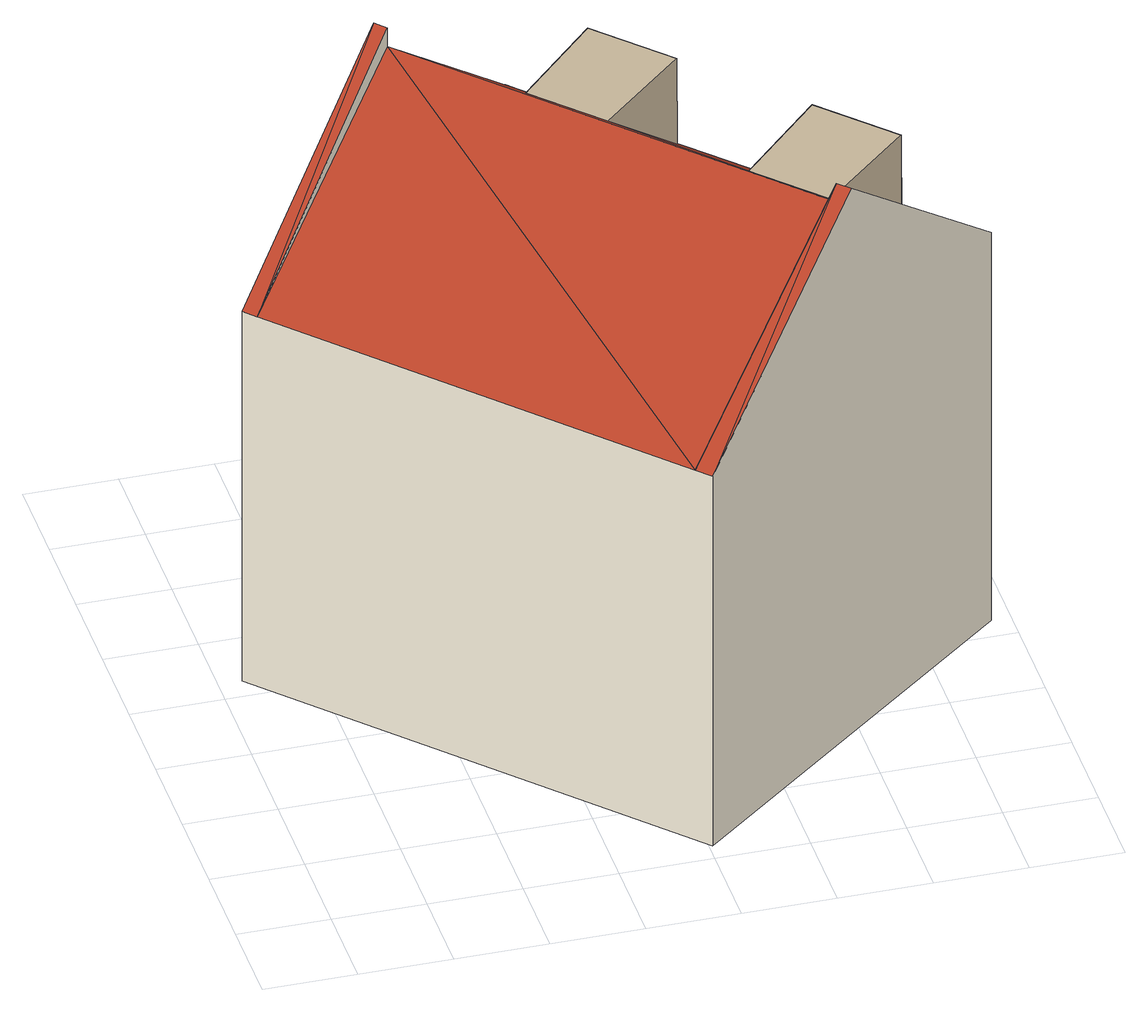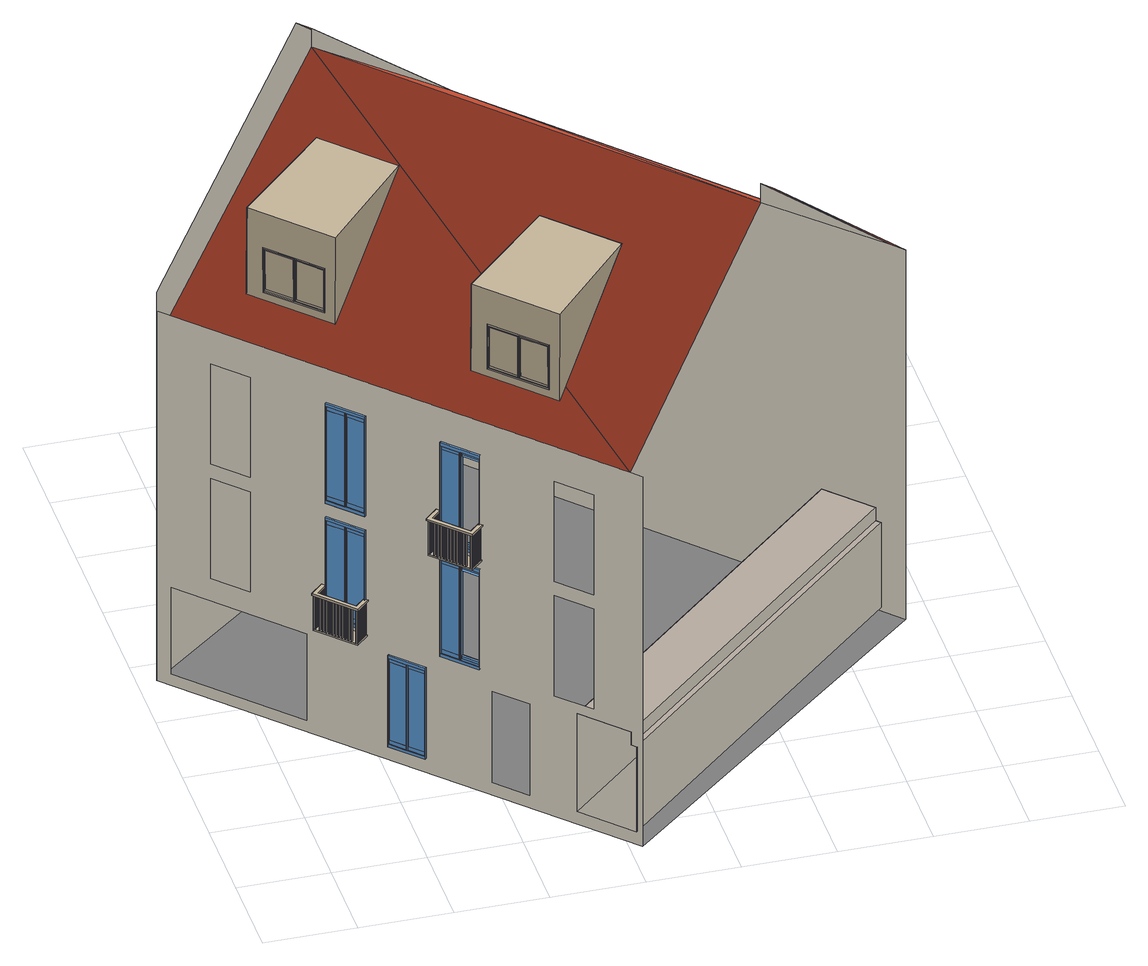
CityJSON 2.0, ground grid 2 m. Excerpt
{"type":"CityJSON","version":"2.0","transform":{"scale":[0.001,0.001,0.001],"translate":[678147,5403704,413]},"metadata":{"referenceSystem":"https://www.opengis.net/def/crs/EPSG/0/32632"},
"CityObjects":{
"building1":{"type":"Building","attributes":{"measuredHeight":13.37},"children":["building1-1","building1-2","building1-3","building1-4"],"geometry":[{"type":"MultiSurface","lod":"3","boundaries":[[[0,1,2,3,4,5]],[[6,7,8]],[[9,10,11,12,6,8]],[[7,6,13]],[[13,6,14]],[[12,14,6]],[[15,16,2,1]],[[16,17,3,2]],[[17,18,4,3]],[[19,15,1,0]],[[18,20,5,4]],[[20,19,0,5]],[[14,12,21]],[[11,22,12]],[[23,24,10,9]],[[21,25,14]],[[12,22,21]],[[22,11,26]],[[27,26,11,10,24,28]],[[29,30,31,32]],[[33,34,35,36]],[[37,38,39,40]],[[41,42,43,44]],[[36,29,32,33],[45,46,47,48]],[[44,37,40,41],[49,50,51,52]],[[46,53,54,47]],[[55,45,48,56]],[[50,57,58,51]],[[59,49,52,60]],[[34,31,61,62]],[[42,39,63,64]],[[65,66,67,68],[69,61,31,30,35,34,62,70]],[[71,72,73,74],[75,63,39,38,43,42,64,76]],[[31,34,33,32]],[[39,42,41,40]],[[62,61,77,78]],[[64,63,79,80]],[[47,54,56,48]],[[51,58,60,52]],[[25,21,81]],[[82,66,65,83]],[[84,68,67,85]],[[86,72,71,87]],[[88,74,73,89]],[[90,91,92,93]],[[94,95,96,97]],[[98,99,100,101]],[[102,103,104,105]],[[106,107,108,109]],[[110,111,112,113]],[[101,106,109,98]],[[105,110,113,102]],[[83,82,85,84],[114,115,98,109,116,117,106,101]],[[87,86,89,88],[118,119,102,113,120,121,110,105]],[[122,70,62,78]],[[77,61,69,123]],[[124,76,64,80]],[[79,63,75,125]],[[123,126,93,90,127,122,78,77]],[[125,128,97,94,129,124,80,79]],[[93,92,130,126]],[[90,127,131,91]],[[97,96,132,128]],[[94,129,133,95]],[[134,135,108,107],[91,131,130,92]],[[136,137,112,111],[95,133,132,96]],[[92,91,131,130]],[[96,95,133,132]],[[109,108,135,116]],[[113,112,137,120]],[[117,134,107,106]],[[121,136,111,110]],[[123,69,70,122,127,126]],[[125,75,76,124,129,128]],[[127,126,130,131]],[[129,128,132,133]],[[66,82,85,67]],[[72,86,89,73]],[[116,135,134,117]],[[120,137,136,121]],[[138,139,140,141]],[[142,143,144,145]],[[146,147,148,149]],[[150,151,152,153]],[[141,140,154,155]],[[156,157,139,138]],[[138,141,155,156],[148,147,158,159]],[[147,146,160,158]],[[149,148,159,161]],[[160,161,149,146]],[[162,152,151,163],[146,160,161,149]],[[153,152,162,164]],[[165,163,151,150]],[[157,154,166,167]],[[145,168,169,142],[170,166,154,140,139,157,167,171]],[[154,157,156,155]],[[167,166,172,173]],[[158,160,161,159]],[[174,168,145,144]],[[143,142,169,175]],[[176,177,178,179]],[[164,162,163,165]],[[180,181,182,183]],[[165,180,183,164]],[[144,174,175,143],[150,153,164,183,184,185,180,165]],[[172,166,170,186]],[[187,171,167,173]],[[186,188,179,176,189,187,173,172]],[[179,178,190,188]],[[176,189,191,177]],[[24,23,192,25,81,28],[193,194,195,196],[197,198,199,200],[201,202,203,204],[205,206,207,208],[89,86,87,88],[209,210,211,212],[213,214,215,216],[85,82,83,84],[217,218,219,220],[20,18,17,16,15,19],[143,175,174,144],[221,222,223,224]],[[225,226,182,181],[177,191,190,178]],[[178,177,191,190]],[[183,182,226,184]],[[185,225,181,180]],[[186,170,171,187,189,188]],[[189,188,190,191]],[[168,174,175,169]],[[184,226,225,185]],[[227,228,229,230]],[[231,232,233,234]],[[235,217,220,236]],[[237,205,208,238]],[[239,240,241,242]],[[243,244,245,246]],[[247,248,249,250]],[[251,252,253,254]],[[255,256,228,227]],[[257,258,232,231]],[[230,229,259,260]],[[234,233,261,262]],[[227,230,260,255],[241,240,263,264]],[[231,234,262,257],[245,244,265,266]],[[242,241,264,267]],[[246,245,266,268]],[[240,239,269,263]],[[244,243,270,265]],[[269,267,242,239]],[[270,268,246,243]],[[271,249,248,272],[239,269,267,242]],[[273,253,252,274],[243,270,268,246]],[[250,249,271,275]],[[276,272,248,247]],[[254,253,273,277]],[[278,274,252,251]],[[256,259,279,280]],[[258,261,281,282]],[[236,283,284,235],[285,279,259,229,228,256,280,286]],[[238,287,288,237],[289,281,261,233,232,258,282,290]],[[259,256,255,260]],[[261,258,257,262]],[[280,279,291,292]],[[282,281,293,294]],[[263,269,267,264]],[[265,270,268,266]],[[219,283,236,220]],[[217,235,284,218]],[[207,287,238,208]],[[205,237,288,206]],[[295,296,297,298]],[[299,300,301,302]],[[275,271,272,276]],[[277,273,274,278]],[[303,304,305,306]],[[307,308,309,310]],[[276,303,306,275]],[[278,307,310,277]],[[220,219,218,217],[247,250,275,306,311,312,303,276]],[[208,207,206,205],[251,254,277,310,313,314,307,278]],[[315,286,280,292]],[[291,279,285,316]],[[317,290,282,294]],[[293,281,289,318]],[[316,319,298,295,320,315,292,291]],[[318,321,302,299,322,317,294,293]],[[298,297,323,319]],[[302,301,324,321]],[[295,320,325,296]],[[299,322,326,300]],[[327,328,305,304],[296,325,323,297]],[[329,330,309,308],[300,326,324,301]],[[297,296,325,323]],[[301,300,326,324]]],"semantics":{"surfaces":[{"type":"WaterClosureSurface","materialUncertainty":1},{"type":"RoofSurface","materialUncertainty":1},{"type":"WallSurface"},{"type":"RoofSurface","klumMaterialClass":"Ceramic","klumMaterialIndex":"D201","materialUncertainty":0.3},{"type":"WallSurface","klumMaterialClass":"Plaster","klumMaterialIndex":"I002"},{"type":"OuterCeilingSurface","klumMaterialClass":"Plaster","klumMaterialIndex":"I002"},{"type":"OuterFloorSurface","klumMaterialClass":"Concrete","klumMaterialIndex":"E002","materialUncertainty":0.3},{"type":"GroundSurface"},{"type":"Window","frameMaterialClass":"Plastic","paneMaterialClass":"Glass","frameMaterialUncertainty":0.3}],"values":[0,1,2,1,2,3,4,5,4,6,5,4,3,1,7,3,2,1,2,8,8,8,8,8,8,8,8,8,8,8,8,8,8,8,8,8,8,8,8,3,8,8,8,8,8,8,8,8,8,8,8,8,8,8,8,8,8,8,8,8,8,8,8,8,8,8,8,8,8,8,8,8,8,8,8,8,8,8,8,8,8,8,8,8,8,8,8,8,8,8,8,8,8,8,8,8,8,8,8,8,8,8,8,8,8,8,8,8,8,8,4,8,8,8,8,8,8,8,8,8,8,8,8,8,8,8,8,8,8,8,8,8,8,8,8,8,8,8,8,8,8,8,8,8,8,8,8,8,8,8,8,8,8,8,8,8,8,8,8,8,8,8,8,8,8,8,8,8,8,8,8,8,8,8,8,8,8,8,8,8,8,8,8]}}]},
"building1-1":{"type":"BuildingInstallation","attributes":{"relationToConstruction":"outside"},"parents":["building1"],"geometry":[{"type":"MultiSurface","lod":"3","boundaries":[[[331,332,333,334]],[[335,336,337,338]],[[339,340,341,342]],[[343,344,345,346]],[[338,337,347,348]],[[349,350,351,352]],[[353,354,355,356]],[[341,340,357,358],[335,359,348,338]],[[336,335,359,360]],[[361,362,363,364],[354,365,366,355]],[[355,354,365,366]],[[367,368,331,334]],[[369,358,357,370]],[[371,372,356,353,373,374,346,345]],[[359,348,338,335]],[[375,364,363,376]],[[350,349,377,378]],[[379,380,368,367]],[[379,367,334,333],[337,336,360,347]],[[377,349,352,381],[382,344,331,368,380,332,343,383]],[[332,331,344,343]],[[374,383,343,346]],[[371,382,383,374,373,372]],[[384,381,352,351]],[[381,384,378,377]],[[373,372,366,365]],[[370,357,340,339]],[[360,359,348,347]],[[345,344,382,371]],[[353,373,365,354]],[[385,362,361,386]],[[376,363,362,385]],[[333,332,380,379]],[[342,341,358,369]],[[369,375,376,342]],[[386,361,364,375]],[[356,355,366,372]],[[387,388,389,390]],[[391,390,389]],[[387,392,388]],[[378,350,351,384],[370,339,342,376,385,386,375,369]],[[389,388,392,391],[378,384,351,350]],[[387,390,391,392]]]}]},
"building1-2":{"type":"BuildingInstallation","attributes":{"relationToConstruction":"outside"},"parents":["building1"],"geometry":[{"type":"MultiSurface","lod":"3","boundaries":[[[393,394,395,396]],[[397,398,399,400]],[[401,402,403,404]],[[405,406,407,408]],[[400,399,409,410]],[[411,412,413,414]],[[415,416,417,418]],[[403,402,419,420],[397,421,410,400]],[[398,397,421,422]],[[423,424,425,426],[416,427,428,417]],[[417,416,427,428]],[[429,430,393,396]],[[431,420,419,432]],[[433,434,418,415,435,436,408,407]],[[421,410,400,397]],[[437,426,425,438]],[[412,411,439,440]],[[441,442,430,429]],[[441,429,396,395],[399,398,422,409]],[[439,411,414,443],[444,406,393,430,442,394,405,445]],[[394,393,406,405]],[[436,445,405,408]],[[433,444,445,436,435,434]],[[446,443,414,413]],[[443,446,440,439]],[[435,434,428,427]],[[432,419,402,401]],[[422,421,410,409]],[[407,406,444,433]],[[415,435,427,416]],[[447,424,423,448]],[[438,425,424,447]],[[395,394,442,441]],[[404,403,420,431]],[[431,437,438,404]],[[448,423,426,437]],[[418,417,428,434]],[[449,450,451,452]],[[453,452,451]],[[449,454,450]],[[440,412,413,446],[432,401,404,438,447,448,437,431]],[[451,450,454,453],[440,446,413,412]],[[449,452,453,454]]]}]},
"building1-3":{"type":"BuildingInstallation","attributes":{"materialClass":"Metal","materialName":"Steel","materialUncertainty":0.3,"relationToConstruction":"outside"},"parents":["building1"],"geometry":[{"type":"MultiSurface","lod":"3","boundaries":[[[455,456,457,458]],[[459,460,461,462]],[[463,464,465,466]],[[460,467,468,459]],[[469,470,471,472]],[[473,461,462,474]],[[467,468,474,473]],[[475,476,477,478]],[[479,475,476,480]],[[481,482,483,484]],[[485,486,481,482]],[[487,488,489,490]],[[491,492,493,494]],[[495,496,497,498]],[[499,479,480,459,468,464,463,500,501,502,503,504,505,506,507,508,509,510,511,512,513,514,515,516,517,518,519]],[[520,521,487,488]],[[522,523,524,525,526,527,528,529,530,531,532,533,534,535,536,537,538,539,540,541,542,475,479,499,543]],[[544,545,546,547]],[[518,548,549,492,491,550,551,552,553,554,555,556,557,558,559,560,561,562,563,564,565,566,567,495,498,519]],[[521,549,490,487]],[[495,567,568,569,566,565,570,571,564,563,572,573,562,561,574,575,560,559,576,577,558,557,578,579,556,555,580,581,554,553,582,583,552,551,584,585,550,491,586,587,492,549,521,520,548,518,517,588,589,516,515,590,591,514,513,486,485,512,511,592,593,510,509,594,595,508,507,596,597,506,505,598,599,504,503,600,601,502,501,602,603,500,463,604,605,464,468,467,460,459,480,476,475,542,606,607,541,540,608,609,539,538,610,611,537,536,612,613,535,534,614,615,533,532,616,617,531,530,618,619,529,528,620,621,527,526,622,623,525,524,624,625,523,522,496]],[[496,522,543,497]],[[520,521,549,548]],[[519,498,497,543,499]],[[548,520,488,489]],[[573,572,563,562]],[[566,569,626,627]],[[573,572,628,629]],[[571,570,630,631]],[[569,568,632,626]],[[460,467,473,461]],[[633,634,635,636]],[[628,629,637,638]],[[563,562,637,638]],[[568,567,639,632]],[[571,570,565,564]],[[584,551,547,544]],[[562,573,629,637]],[[555,554,640,641]],[[569,568,567,566]],[[570,565,642,630]],[[575,574,561,560]],[[632,626,627,639]],[[643,644,645,646]],[[479,475,478,647]],[[572,563,638,628]],[[575,574,648,649]],[[639,567,566,627]],[[565,564,650,642]],[[574,561,651,648]],[[634,633,646,645,652],[626,632,639,627],[629,628,638,637],[631,630,642,650],[649,648,651,653],[654,655,656,657],[658,659,660,661],[662,663,641,640],[664,665,666,667],[545,544,547,546],[668,669,494,493],[488,487,490,489]],[[587,586,491,492]],[[630,631,650,642]],[[557,556,661,660]],[[583,582,553,552]],[[648,649,653,651]],[[550,585,545,546]],[[577,576,655,654]],[[579,578,557,556]],[[646,633,636,643]],[[580,555,641,663]],[[582,553,666,665]],[[551,550,546,547]],[[554,581,662,640]],[[556,579,658,661]],[[558,577,654,657]],[[559,558,657,656]],[[549,548,489,490]],[[585,584,544,545]],[[583,582,665,664]],[[561,560,653,651]],[[579,578,659,658]],[[553,552,667,666]],[[560,575,649,653]],[[663,662,640,641]],[[586,491,494,669]],[[587,586,669,668]],[[564,571,631,650]],[[581,580,555,554]],[[577,576,559,558]],[[578,557,660,659]],[[552,583,664,667]],[[576,559,656,655]],[[581,580,663,662]],[[669,668,493,494]],[[665,664,667,666]],[[585,584,551,550]],[[655,654,657,656]],[[659,658,661,660]],[[492,587,668,493]],[[670,645,644,671]],[[505,504,672,673]],[[597,596,674,675]],[[594,509,676,677]],[[593,592,678,679]],[[596,507,680,674]],[[508,595,681,682]],[[517,516,683,684]],[[513,512,483,484]],[[593,592,511,510]],[[512,485,482,483]],[[685,686,687,688]],[[592,511,689,678]],[[514,591,686,687]],[[602,501,472,469]],[[588,517,684,690]],[[690,691,683,684]],[[605,604,692,693]],[[603,602,469,470]],[[595,594,677,681]],[[507,506,694,680]],[[504,599,695,672]],[[677,681,682,676]],[[598,505,673,696]],[[599,598,696,695]],[[500,603,470,471]],[[511,510,697,689]],[[506,597,675,694]],[[601,600,503,502]],[[698,699,700,701]],[[464,605,693,465]],[[599,598,505,504]],[[597,596,507,506]],[[603,602,501,500]],[[605,604,463,464]],[[604,463,466,692]],[[509,508,682,676]],[[678,679,697,689]],[[468,459,462,474]],[[692,693,465,466]],[[510,593,679,697]],[[601,600,698,699]],[[595,594,509,508]],[[600,503,701,698]],[[503,502,700,701]],[[501,500,471,472]],[[502,601,699,700]],[[696,695,672,673]],[[674,675,694,680]],[[589,588,517,516]],[[590,515,688,685]],[[591,590,515,514]],[[589,588,690,691]],[[486,513,484,481]],[[591,590,685,686]],[[515,514,687,688]],[[485,486,513,512]],[[516,589,691,683]],[[480,479,647,702]],[[478,647,702,477]],[[607,606,703,704]],[[528,527,705,706]],[[624,524,707,708]],[[527,621,709,705]],[[623,622,710,711]],[[705,706,712,709]],[[526,525,713,714]],[[715,670,671,716]],[[524,523,625,624]],[[525,623,711,713]],[[524,523,717,707]],[[526,525,623,622]],[[530,529,619,618]],[[528,527,621,620]],[[606,542,718,703]],[[532,531,719,720]],[[611,610,721,722]],[[535,613,723,724]],[[621,620,712,709]],[[625,624,708,725]],[[713,714,710,711]],[[534,533,726,727]],[[529,619,728,729]],[[612,536,730,731]],[[609,608,457,458]],[[523,625,725,717]],[[533,615,732,726]],[[536,535,613,612]],[[613,612,731,723]],[[530,529,729,733]],[[617,616,734,735]],[[717,707,708,725]],[[736,715,716,737]],[[531,617,735,719]],[[622,526,714,710]],[[537,611,722,738]],[[610,538,739,721]],[[541,607,704,740]],[[476,480,702,477]],[[620,528,706,712]],[[542,541,740,718]],[[619,618,741,728]],[[616,532,720,734]],[[540,539,455,456]],[[539,609,458,455]],[[614,534,727,742]],[[532,531,617,616]],[[618,530,733,741]],[[608,540,456,457]],[[538,537,611,610]],[[726,727,742,732]],[[536,535,724,730]],[[740,718,703,704]],[[538,537,738,739]],[[724,730,731,723]],[[719,720,734,735]],[[729,733,741,728]],[[615,614,742,732]],[[534,533,615,614]],[[738,739,721,722]],[[540,539,609,608]],[[542,541,607,606]],[[743,652,645,670,715,736],[456,455,458,457],[470,469,472,471],[461,473,474,462],[482,481,484,483],[686,685,688,687],[691,690,684,683],[681,677,676,682],[699,698,701,700],[679,678,689,697],[693,692,466,465],[695,696,673,672],[675,674,680,694],[647,478,477,702],[706,705,709,712],[714,713,711,710],[707,717,725,708],[727,726,732,742],[718,740,704,703],[730,724,723,731],[720,719,735,734],[733,729,728,741],[739,738,722,721]],[[635,744,737,716,671,644,643,636]],[[744,743,736,737]],[[743,744,635,634,652]]]}]},
"building1-4":{"type":"BuildingInstallation","attributes":{"materialClass":"Metal","materialName":"Steel","materialUncertainty":0.3,"relationToConstruction":"outside"},"parents":["building1"],"geometry":[{"type":"MultiSurface","lod":"3","boundaries":[[[745,746,747,748]],[[749,750,751,752]],[[753,754,755,756]],[[750,757,758,749]],[[759,760,761,762]],[[763,751,752,764]],[[757,758,764,763]],[[765,766,767,768]],[[769,765,766,770]],[[771,772,773,774]],[[775,776,771,772]],[[777,778,779,780]],[[781,782,783,784]],[[785,786,787,788]],[[789,769,770,749,758,754,753,790,791,792,793,794,795,796,797,798,799,800,801,802,803,804,805,806,807,808,809]],[[810,811,777,778]],[[812,813,814,815,816,817,818,819,820,821,822,823,824,825,826,827,828,829,830,831,832,765,769,789,833]],[[834,835,836,837]],[[808,838,782,781,839,840,841,842,843,844,845,846,847,848,849,850,851,852,853,854,855,856,785,788,809]],[[811,838,780,777]],[[785,856,857,858,855,854,859,860,853,852,861,862,851,850,863,864,849,848,865,866,847,846,867,868,845,844,869,870,843,842,871,872,841,840,873,874,839,781,875,876,782,838,811,810,808,807,877,878,806,805,879,880,804,803,776,775,802,801,881,882,800,799,883,884,798,797,885,886,796,795,887,888,794,793,889,890,792,791,891,892,790,753,893,894,754,758,757,750,749,770,766,765,832,895,896,831,830,897,898,829,828,899,900,827,826,901,902,825,824,903,904,823,822,905,906,821,820,907,908,819,818,909,910,817,816,911,912,815,814,913,914,813,812,786]],[[786,812,833,787]],[[810,811,838,808]],[[809,788,787,833,789]],[[808,810,778,779]],[[862,861,852,851]],[[855,858,915,916]],[[862,861,917,918]],[[860,859,919,920]],[[858,857,921,915]],[[750,757,763,751]],[[922,923,924,925]],[[917,918,926,927]],[[852,851,926,927]],[[857,856,928,921]],[[860,859,854,853]],[[873,840,837,834]],[[851,862,918,926]],[[844,843,929,930]],[[858,857,856,855]],[[859,854,931,919]],[[864,863,850,849]],[[921,915,916,928]],[[932,933,934,935]],[[769,765,768,936]],[[861,852,927,917]],[[864,863,937,938]],[[928,856,855,916]],[[854,853,939,931]],[[863,850,940,937]],[[923,922,935,934,941],[915,921,928,916],[918,917,927,926],[920,919,931,939],[938,937,940,942],[943,944,945,946],[947,948,949,950],[951,952,930,929],[953,954,955,956],[835,834,837,836],[957,958,784,783],[778,777,780,779]],[[876,875,781,782]],[[919,920,939,931]],[[846,845,950,949]],[[872,871,842,841]],[[937,938,942,940]],[[839,874,835,836]],[[866,865,944,943]],[[868,867,846,845]],[[935,922,925,932]],[[869,844,930,952]],[[871,842,955,954]],[[840,839,836,837]],[[843,870,951,929]],[[845,868,947,950]],[[847,866,943,946]],[[848,847,946,945]],[[838,808,779,780]],[[874,873,834,835]],[[872,871,954,953]],[[850,849,942,940]],[[868,867,948,947]],[[842,841,956,955]],[[849,864,938,942]],[[952,951,929,930]],[[875,781,784,958]],[[876,875,958,957]],[[853,860,920,939]],[[870,869,844,843]],[[866,865,848,847]],[[867,846,949,948]],[[841,872,953,956]],[[865,848,945,944]],[[870,869,952,951]],[[958,957,783,784]],[[954,953,956,955]],[[874,873,840,839]],[[944,943,946,945]],[[948,947,950,949]],[[782,876,957,783]],[[959,934,933,960]],[[795,794,961,962]],[[886,885,963,964]],[[883,799,965,966]],[[882,881,967,968]],[[885,797,969,963]],[[798,884,970,971]],[[807,806,972,973]],[[803,802,773,774]],[[882,881,801,800]],[[802,775,772,773]],[[974,975,976,977]],[[881,801,978,967]],[[804,880,975,976]],[[891,791,762,759]],[[877,807,973,979]],[[979,980,972,973]],[[894,893,981,982]],[[892,891,759,760]],[[884,883,966,970]],[[797,796,983,969]],[[794,888,984,961]],[[966,970,971,965]],[[887,795,962,985]],[[888,887,985,984]],[[790,892,760,761]],[[801,800,986,978]],[[796,886,964,983]],[[890,889,793,792]],[[987,988,989,990]],[[754,894,982,755]],[[888,887,795,794]],[[886,885,797,796]],[[892,891,791,790]],[[894,893,753,754]],[[893,753,756,981]],[[799,798,971,965]],[[967,968,986,978]],[[758,749,752,764]],[[981,982,755,756]],[[800,882,968,986]],[[890,889,987,988]],[[884,883,799,798]],[[889,793,990,987]],[[793,792,989,990]],[[791,790,761,762]],[[792,890,988,989]],[[985,984,961,962]],[[963,964,983,969]],[[878,877,807,806]],[[879,805,977,974]],[[880,879,805,804]],[[878,877,979,980]],[[776,803,774,771]],[[880,879,974,975]],[[805,804,976,977]],[[775,776,803,802]],[[806,878,980,972]],[[770,769,936,991]],[[768,936,991,767]],[[896,895,992,993]],[[818,817,994,995]],[[913,814,996,997]],[[817,910,998,994]],[[912,911,999,1000]],[[994,995,1001,998]],[[816,815,1002,1003]],[[1004,959,960,1005]],[[814,813,914,913]],[[815,912,1000,1002]],[[814,813,1006,996]],[[816,815,912,911]],[[820,819,908,907]],[[818,817,910,909]],[[895,832,1007,992]],[[822,821,1008,1009]],[[900,899,1010,1011]],[[825,902,1012,1013]],[[910,909,1001,998]],[[914,913,997,1014]],[[1002,1003,999,1000]],[[824,823,1015,1016]],[[819,908,1017,1018]],[[901,826,1019,1020]],[[898,897,747,748]],[[813,914,1014,1006]],[[823,904,1021,1015]],[[826,825,902,901]],[[902,901,1020,1012]],[[820,819,1018,1022]],[[906,905,1023,1024]],[[1006,996,997,1014]],[[1025,1004,1005,1026]],[[821,906,1024,1008]],[[911,816,1003,999]],[[827,900,1011,1027]],[[899,828,1028,1010]],[[831,896,993,1029]],[[766,770,991,767]],[[909,818,995,1001]],[[832,831,1029,1007]],[[908,907,1030,1017]],[[905,822,1009,1023]],[[830,829,745,746]],[[829,898,748,745]],[[903,824,1016,1031]],[[822,821,906,905]],[[907,820,1022,1030]],[[897,830,746,747]],[[828,827,900,899]],[[1015,1016,1031,1021]],[[826,825,1013,1019]],[[1029,1007,992,993]],[[828,827,1027,1028]],[[1013,1019,1020,1012]],[[1008,1009,1023,1024]],[[1018,1022,1030,1017]],[[904,903,1031,1021]],[[824,823,904,903]],[[1027,1028,1010,1011]],[[830,829,898,897]],[[832,831,896,895]],[[1032,941,934,959,1004,1025],[746,745,748,747],[760,759,762,761],[751,763,764,752],[772,771,774,773],[975,974,977,976],[980,979,973,972],[970,966,965,971],[988,987,990,989],[968,967,978,986],[982,981,756,755],[984,985,962,961],[964,963,969,983],[936,768,767,991],[995,994,998,1001],[1003,1002,1000,999],[996,1006,1014,997],[1016,1015,1021,1031],[1007,1029,993,992],[1019,1013,1012,1020],[1009,1008,1024,1023],[1022,1018,1017,1030],[1028,1027,1011,1010]],[[924,1033,1026,1005,960,933,932,925]],[[1033,1032,1025,1026]],[[1032,1033,924,923,941]]]}]}
},
"vertices":[
[1940,7391,1131],[975,8400,1131],[975,8400,3215],[1069,8302,3215],[1069,8302,3537],[1940,7391,3537],[739,8256,9892],[4109,11639,14185],[498,8514,9892],[498,8514,820],[8066,417,820],[8066,417,9892],[7787,715,9892],[4329,11406,14185],[4329,11406,13727],[7812,14669,1131],[7812,14669,3215],[7905,14571,3215],[7905,14571,3537],[8776,13660,1131],[8776,13660,3537],[11572,3748,13727],[11572,3748,14185],[7720,14764,820],[15579,6549,820],[7919,14557,9892],[11823,3483,14185],[15579,6549,10340],[15579,6549,9892],[10316,11942,6159],[10298,11925,6159],[10600,11609,6159],[10618,11626,6159],[10618,11626,3856],[10600,11609,3856],[10298,11925,3856],[10316,11942,3856],[10316,11942,8959],[10298,11925,8959],[10600,11609,8959],[10618,11626,8959],[10618,11626,6656],[10600,11609,6656],[10298,11925,6656],[10316,11942,6656],[10324,11933,6057],[10324,11933,3958],[10607,11638,3958],[10607,11638,6057],[10324,11933,8857],[10324,11933,6758],[10607,11638,6758],[10607,11638,8857],[10361,11968,3958],[10643,11672,3958],[10361,11968,6057],[10643,11672,6057],[10361,11968,6758],[10643,11672,6758],[10361,11968,8857],[10643,11672,8857],[10609,11599,6159],[10609,11599,3856],[10609,11599,8959],[10609,11599,6656],[10288,11935,6235],[10925,11269,6235],[10925,11269,3780],[10288,11935,3780],[10912,11282,6159],[10912,11282,3856],[10288,11935,9035],[10925,11269,9035],[10925,11269,6580],[10288,11935,6580],[10912,11282,8959],[10912,11282,6656],[10627,11616,6159],[10627,11616,3856],[10627,11616,8959],[10627,11616,6656],[15357,6781,9892],[10998,11338,6235],[10361,12004,6235],[10361,12004,3780],[10998,11338,3780],[10998,11338,9035],[10361,12004,9035],[10361,12004,6580],[10998,11338,6580],[10636,11607,3958],[10672,11642,3958],[10672,11642,6057],[10636,11607,6057],[10636,11607,6758],[10672,11642,6758],[10672,11642,8857],[10636,11607,8857],[10671,11679,3856],[10653,11662,3856],[10653,11662,6159],[10671,11679,6159],[10671,11679,6656],[10653,11662,6656],[10653,11662,8959],[10671,11679,8959],[10682,11668,6159],[10664,11651,6159],[10664,11651,3856],[10682,11668,3856],[10682,11668,8959],[10664,11651,8959],[10664,11651,6656],[10682,11668,6656],[10371,11993,6159],[10371,11993,3856],[10989,11346,3856],[10989,11346,6159],[10371,11993,8959],[10371,11993,6656],[10989,11346,6656],[10989,11346,8959],[10930,11300,3856],[10930,11300,6159],[10930,11300,6656],[10930,11300,8959],[10930,11300,6057],[10930,11300,3958],[10930,11300,8857],[10930,11300,6758],[10964,11337,6057],[10964,11337,3958],[10964,11337,8857],[10964,11337,6758],[10971,11329,6159],[10971,11329,3856],[10971,11329,8959],[10971,11329,6656],[11191,11027,1198],[11173,11010,1198],[11173,11010,3298],[11191,11027,3298],[11164,11019,1129],[11237,11088,1129],[11237,11088,3367],[11164,11019,3367],[11236,11053,1291],[11200,11018,1291],[11200,11018,3205],[11236,11053,3205],[11246,11078,3298],[11228,11061,3298],[11228,11061,1198],[11246,11078,1198],[11460,10710,3298],[11478,10727,3298],[11478,10727,1198],[11460,10710,1198],[11467,10738,1291],[11467,10738,3205],[11504,10773,1291],[11504,10773,3205],[11513,10763,1198],[11513,10763,3298],[11531,10780,1198],[11531,10780,3298],[11469,10701,3298],[11469,10701,1198],[11768,10387,3367],[11768,10387,1129],[11756,10400,3298],[11756,10400,1198],[11487,10718,3298],[11487,10718,1198],[11841,10457,3367],[11841,10457,1129],[11495,10709,1291],[11531,10744,1291],[11531,10744,3205],[11495,10709,3205],[11541,10770,3298],[11523,10752,3298],[11523,10752,1198],[11541,10770,1198],[11833,10465,1198],[11833,10465,3298],[11774,10418,3298],[11774,10418,1198],[11774,10418,3205],[11774,10418,1291],[11808,10455,3205],[11808,10455,1291],[7720,14764,9892],[13149,9088,1100],[15343,6795,1100],[15343,6795,3219],[13149,9088,3219],[14066,8130,6235],[14066,8130,3780],[14703,7464,3780],[14703,7464,6235],[14703,7464,6580],[14703,7464,9035],[14066,8130,9035],[14066,8130,6580],[12213,10067,6580],[12850,9401,6580],[12850,9401,9035],[12213,10067,9035],[8508,13940,6580],[9145,13274,6580],[9145,13274,9035],[8508,13940,9035],[9145,13274,3780],[9145,13274,6235],[8508,13940,6235],[8508,13940,3780],[12213,10067,3780],[12850,9401,3780],[12850,9401,6235],[12213,10067,6235],[9546,12856,3367],[9546,12856,1129],[10150,12224,1129],[10150,12224,3367],[11815,10448,3298],[11815,10448,1198],[12168,10006,3856],[12150,9988,3856],[12150,9988,6159],[12168,10006,6159],[12168,10006,6656],[12150,9988,6656],[12150,9988,8959],[12168,10006,8959],[12141,9998,3780],[12141,9998,6235],[12141,9998,6580],[12141,9998,9035],[12213,10031,3958],[12177,9996,3958],[12177,9996,6057],[12213,10031,6057],[12213,10031,6758],[12177,9996,6758],[12177,9996,8857],[12213,10031,8857],[12223,10057,6159],[12205,10039,6159],[12205,10039,3856],[12223,10057,3856],[12223,10057,8959],[12205,10039,8959],[12205,10039,6656],[12223,10057,6656],[12470,9690,3856],[12452,9673,3856],[12470,9690,6656],[12452,9673,6656],[12452,9673,6159],[12470,9690,6159],[12452,9673,8959],[12470,9690,8959],[12459,9701,3958],[12459,9701,6057],[12459,9701,6758],[12459,9701,8857],[12496,9735,6057],[12496,9735,8857],[12496,9735,3958],[12496,9735,6758],[12506,9725,3856],[12506,9725,6159],[12506,9725,6656],[12506,9725,8959],[12524,9743,3856],[12524,9743,6159],[12524,9743,6656],[12524,9743,8959],[12462,9662,6159],[12462,9662,3856],[12462,9662,8959],[12462,9662,6656],[12778,9332,6235],[12778,9332,3780],[12765,9346,6159],[12765,9346,3856],[12778,9332,9035],[12778,9332,6580],[12765,9346,8959],[12765,9346,6656],[12480,9680,6159],[12480,9680,3856],[12480,9680,8959],[12480,9680,6656],[12489,9671,3958],[12524,9706,3958],[12524,9706,6057],[12489,9671,6057],[12489,9671,6758],[12524,9706,6758],[12524,9706,8857],[12489,9671,8857],[12534,9731,6159],[12516,9714,6159],[12516,9714,3856],[12534,9731,3856],[12534,9731,8959],[12516,9714,8959],[12516,9714,6656],[12534,9731,6656],[12842,9410,3856],[12842,9410,6159],[12842,9410,6656],[12842,9410,8959],[12783,9363,3856],[12783,9363,6159],[12783,9363,6656],[12783,9363,8959],[12783,9363,6057],[12783,9363,3958],[12783,9363,8857],[12783,9363,6758],[12817,9400,6057],[12817,9400,8857],[12817,9400,3958],[12817,9400,6758],[12824,9393,6159],[12824,9393,3856],[12824,9393,8959],[12824,9393,6656],
[9424,11779,11705],[9424,11793,10681],[9442,11810,10681],[9442,11796,11706],[9016,12325,10732],[8981,12291,10731],[8981,12278,11665],[9017,12312,11665],[9021,12355,10686],[9004,12338,10686],[9476,11845,10681],[9493,11862,10681],[9439,11777,10680],[9440,11763,11705],[9457,11780,11705],[9457,11794,10681],[9425,11814,11660],[9461,11848,11661],[9936,11243,11734],[10007,11311,11735],[10007,11326,10642],[9936,11258,10642],[9470,11779,10726],[9505,11813,10726],[9506,11801,11660],[9471,11766,11660],[9004,12324,11711],[9476,11831,11706],[9460,11860,10727],[9425,11827,10726],[9976,11308,11701],[9976,11322,10676],[9493,11827,10681],[9493,11813,11706],[9964,11333,10722],[9965,11321,11655],[8967,12292,11711],[8950,12275,11710],[9494,11848,11706],[9022,12341,11711],[9933,11282,11700],[9933,11283,11655],[9933,11296,10721],[9933,11296,10676],[9511,11830,11706],[9510,11844,10681],[8935,12290,11744],[9006,12357,11745],[8967,12306,10686],[8949,12289,10686],[8935,12304,10652],[9915,11266,11700],[9915,11279,10675],[9006,12372,10653],[9993,11339,10676],[9994,11325,11701],[6988,10576,12654],[8836,12552,10466],[10274,11048,10466],[8322,9181,12654],[10260,11035,12576],[8822,12539,12576],
[13051,7985,11705],[13050,7999,10681],[13068,8016,10681],[13069,8002,11706],[12643,8532,10732],[12607,8497,10731],[12608,8485,11665],[12644,8519,11665],[12649,8563,10686],[12631,8545,10686],[13103,8052,10681],[13121,8069,10681],[13065,7983,10680],[13066,7969,11705],[13084,7987,11705],[13083,8000,10681],[13052,8021,11660],[13088,8055,11661],[13562,7450,11734],[13635,7519,11734],[13634,7533,10642],[13562,7464,10641],[13097,7985,10726],[13133,8020,10726],[13133,8008,11660],[13097,7973,11660],[12631,8532,11711],[13103,8038,11706],[13088,8068,10727],[13051,8033,10726],[13603,7516,11701],[13603,7529,10676],[13120,8034,10681],[13120,8021,11706],[13592,7541,10722],[13592,7528,11655],[12594,8499,11711],[12576,8481,11710],[13121,8056,11706],[12649,8549,11711],[13560,7489,11700],[13560,7490,11655],[13559,7502,10721],[13559,7503,10676],[13138,8038,11706],[13138,8052,10681],[12561,8496,11744],[12634,8565,11745],[12594,8512,10686],[12575,8495,10686],[12561,8511,10652],[13542,7472,11700],[13541,7485,10675],[12633,8580,10653],[13621,7547,10676],[13621,7533,11701],[10576,6746,12653],[12464,8759,10466],[13902,7256,10466],[11910,5351,12653],[13888,7243,12576],[12450,8746,12576],
[10539,12249,7330],[10546,12255,7330],[10572,12227,7330],[10566,12221,7330],[10685,12206,6505],[10658,12179,6505],[10658,12179,7330],[10685,12206,7330],[10750,12138,6505],[10737,12151,6505],[10737,12151,7330],[10750,12138,7330],[10671,12166,6505],[10698,12192,6505],[10774,12058,7330],[10761,12071,7330],[10789,12097,7330],[10802,12084,7330],[10671,12166,7330],[10698,12192,7330],[10588,12295,6505],[10614,12268,6505],[10614,12268,7330],[10588,12295,7330],[10594,12301,6505],[10620,12274,6505],[11084,11733,7330],[11072,11747,7330],[11099,11773,7330],[11112,11760,7330],[11072,11747,6505],[11084,11733,6505],[11274,11577,7330],[11280,11583,7330],[11306,11555,7330],[11300,11550,7330],[11276,11526,6505],[11282,11532,6505],[11282,11532,7330],[11276,11526,7330],[11036,11297,6505],[11033,11301,6505],[11033,11301,6468],[11036,11297,6468],[10594,12301,6468],[10789,12097,6505],[10802,12084,6505],[10841,12043,6505],[10853,12030,6505],[10892,11989,6505],[10905,11976,6505],[10944,11935,6505],[10957,11922,6505],[10996,11881,6505],[11009,11868,6505],[11047,11827,6505],[11060,11814,6505],[11099,11773,6505],[11112,11760,6505],[11151,11719,6505],[11164,11706,6505],[11202,11665,6505],[11215,11651,6505],[11307,11556,6505],[11307,11556,6468],[11280,11583,6505],[11274,11577,6505],[10324,12042,6505],[10345,12063,6505],[10352,12069,6505],[10370,12086,6505],[10376,12092,6505],[10394,12110,6505],[10400,12115,6505],[10418,12133,6505],[10424,12139,6505],[10442,12156,6505],[10449,12162,6505],[10467,12179,6505],[10473,12185,6505],[10491,12202,6505],[10497,12208,6505],[10515,12226,6505],[10521,12231,6505],[10539,12249,6505],[10546,12255,6505],[10564,12272,6505],[10570,12278,6505],[10324,12042,6468],[11225,11531,7330],[11231,11537,7330],[11258,11509,7330],[11252,11503,7330],[11306,11555,6505],[11300,11550,6505],[11258,11509,6505],[11252,11503,6505],[11233,11486,6505],[11227,11480,6505],[11209,11463,6505],[11203,11457,6505],[11185,11439,6505],[11179,11434,6505],[11161,11416,6505],[11155,11410,6505],[11136,11393,6505],[11130,11387,6505],[11112,11370,6505],[11106,11364,6505],[11088,11347,6505],[11082,11341,6505],[11064,11323,6505],[11058,11318,6505],[11031,11345,6505],[11037,11351,6505],[11056,11368,6505],[11062,11374,6505],[11080,11392,6505],[11086,11397,6505],[11104,11415,6505],[11110,11421,6505],[11128,11438,6505],[11134,11444,6505],[11153,11461,6505],[11159,11467,6505],[11177,11484,6505],[11183,11490,6505],[11201,11508,6505],[11207,11513,6505],[11225,11531,6505],[11231,11537,6505],[11250,11554,6505],[11256,11560,6505],[11188,11625,6505],[11175,11639,6505],[11136,11679,6505],[11123,11693,6505],[11033,11787,6505],[11020,11801,6505],[10981,11841,6505],[10968,11855,6505],[10929,11895,6505],[10916,11909,6505],[10878,11949,6505],[10865,11963,6505],[10826,12004,6505],[10813,12017,6505],[10774,12058,6505],[10761,12071,6505],[10722,12112,6505],[10710,12125,6505],[10596,12250,6505],[10590,12245,6505],[10572,12227,6505],[10566,12221,6505],[10548,12204,6505],[10542,12198,6505],[10523,12181,6505],[10517,12175,6505],[10499,12158,6505],[10493,12152,6505],[10475,12134,6505],[10469,12129,6505],[10451,12111,6505],[10445,12105,6505],[10426,12088,6505],[10420,12082,6505],[10402,12065,6505],[10396,12059,6505],[10378,12042,6505],[10372,12036,6505],[11037,11351,7330],[11064,11323,7330],[11080,11392,7330],[11086,11397,7330],[11056,11368,7330],[11062,11374,7330],[11031,11345,7330],[11056,11277,7330],[11347,11555,7330],[11347,11555,7375],[11056,11277,7375],[11112,11370,7330],[11106,11364,7330],[11058,11318,7330],[11209,11463,7330],[11203,11457,7330],[11082,11341,7330],[10990,11346,7375],[11212,11558,7375],[11212,11558,7330],[10990,11346,7330],[10594,12301,7330],[11104,11415,7330],[11110,11421,7330],[11088,11347,7330],[11130,11387,7330],[11281,11624,7330],[11136,11393,7330],[11134,11444,7330],[11128,11438,7330],[11155,11410,7330],[11161,11416,7330],[11159,11467,7330],[11153,11461,7330],[11179,11434,7330],[11185,11439,7330],[11183,11490,7330],[11177,11484,7330],[11207,11513,7330],[11201,11508,7330],[11227,11480,7330],[11233,11486,7330],[11256,11560,7330],[11250,11554,7330],[10592,12207,7330],[10592,12207,7375],[10892,11989,7330],[10905,11976,7330],[10929,11895,7330],[10916,11909,7330],[11009,11868,7330],[10981,11841,7330],[11033,11787,7330],[11020,11801,7330],[10957,11922,7330],[10968,11855,7330],[10996,11881,7330],[11202,11665,7330],[11215,11651,7330],[11136,11679,7330],[11123,11693,7330],[11151,11719,7330],[11164,11706,7330],[11060,11814,7330],[11188,11625,7330],[11175,11639,7330],[10722,12112,7330],[10710,12125,7330],[10944,11935,7330],[10865,11963,7330],[10878,11949,7330],[11047,11827,7330],[10826,12004,7330],[10813,12017,7330],[10841,12043,7330],[10853,12030,7330],[10620,12274,7330],[10596,12250,7330],[10590,12245,7330],[10394,12110,7330],[10400,12115,7330],[10352,12069,7330],[10378,12042,7330],[10420,12082,7330],[10402,12065,7330],[10396,12059,7330],[10426,12088,7330],[10370,12086,7330],[10376,12092,7330],[10370,11995,7330],[10370,11995,7375],[10345,12063,7330],[10570,12278,7330],[10442,12156,7330],[10449,12162,7330],[10548,12204,7330],[10542,12198,7330],[10517,12175,7330],[10491,12202,7330],[10372,12036,7330],[10467,12179,7330],[10473,12185,7330],[10445,12105,7330],[10418,12133,7330],[10497,12208,7330],[10523,12181,7330],[10493,12152,7330],[10424,12139,7330],[10475,12134,7330],[10469,12129,7330],[10304,12064,7330],[10304,12064,7375],[10515,12226,7330],[10521,12231,7330],[10564,12272,7330],[10451,12111,7330],[10499,12158,7330],[10595,12341,7330],[10595,12341,7375],
[12392,10312,4530],[12398,10318,4530],[12424,10290,4530],[12418,10285,4530],[12538,10269,3705],[12510,10243,3705],[12510,10243,4530],[12538,10269,4530],[12603,10201,3705],[12590,10215,3705],[12590,10215,4530],[12603,10201,4530],[12523,10229,3705],[12551,10255,3705],[12627,10121,4530],[12614,10134,4530],[12641,10161,4530],[12654,10147,4530],[12523,10229,4530],[12551,10255,4530],[12440,10359,3705],[12467,10331,3705],[12467,10331,4530],[12440,10359,4530],[12447,10364,3705],[12473,10337,3705],[12937,9797,4530],[12924,9810,4530],[12952,9836,4530],[12964,9823,4530],[12924,9810,3705],[12937,9797,3705],[13126,9640,4530],[13132,9646,4530],[13159,9619,4530],[13153,9613,4530],[13128,9590,3705],[13134,9596,3705],[13134,9596,4530],[13128,9590,4530],[12889,9361,3705],[12886,9364,3705],[12886,9364,3668],[12889,9361,3668],[12447,10364,3668],[12641,10161,3705],[12654,10147,3705],[12693,10107,3705],[12706,10093,3705],[12745,10053,3705],[12758,10039,3705],[12796,9999,3705],[12809,9985,3705],[12848,9945,3705],[12861,9931,3705],[12900,9890,3705],[12913,9877,3705],[12952,9836,3705],[12964,9823,3705],[13003,9782,3705],[13016,9769,3705],[13055,9728,3705],[13068,9715,3705],[13159,9619,3705],[13159,9619,3668],[13132,9646,3705],[13126,9640,3705],[12176,10106,3705],[12198,10127,3705],[12204,10132,3705],[12222,10150,3705],[12228,10156,3705],[12246,10173,3705],[12253,10179,3705],[12271,10196,3705],[12277,10202,3705],[12295,10219,3705],[12301,10225,3705],[12319,10243,3705],[12325,10248,3705],[12343,10266,3705],[12350,10272,3705],[12368,10289,3705],[12374,10295,3705],[12392,10312,3705],[12398,10318,3705],[12416,10335,3705],[12422,10341,3705],[12176,10106,3668],[13078,9594,4530],[13084,9600,4530],[13110,9572,4530],[13104,9567,4530],[13153,9613,3705],[13110,9572,3705],[13104,9567,3705],[13086,9549,3705],[13080,9543,3705],[13062,9526,3705],[13056,9520,3705],[13037,9503,3705],[13031,9497,3705],[13013,9480,3705],[13007,9474,3705],[12989,9456,3705],[12983,9451,3705],[12965,9433,3705],[12959,9427,3705],[12940,9410,3705],[12934,9404,3705],[12916,9387,3705],[12910,9381,3705],[12884,9408,3705],[12890,9414,3705],[12908,9432,3705],[12914,9437,3705],[12932,9455,3705],[12938,9461,3705],[12956,9478,3705],[12963,9484,3705],[12981,9501,3705],[12987,9507,3705],[13005,9524,3705],[13011,9530,3705],[13029,9548,3705],[13035,9553,3705],[13054,9571,3705],[13060,9577,3705],[13078,9594,3705],[13084,9600,3705],[13102,9617,3705],[13108,9623,3705],[13040,9688,3705],[13027,9702,3705],[12989,9742,3705],[12976,9756,3705],[12885,9851,3705],[12872,9864,3705],[12834,9905,3705],[12821,9918,3705],[12782,9959,3705],[12769,9972,3705],[12730,10013,3705],[12717,10026,3705],[12678,10067,3705],[12665,10080,3705],[12627,10121,3705],[12614,10134,3705],[12575,10175,3705],[12562,10188,3705],[12449,10314,3705],[12443,10308,3705],[12424,10290,3705],[12418,10285,3705],[12400,10267,3705],[12394,10261,3705],[12376,10244,3705],[12370,10238,3705],[12352,10221,3705],[12346,10215,3705],[12327,10198,3705],[12321,10192,3705],[12303,10174,3705],[12297,10169,3705],[12279,10151,3705],[12273,10145,3705],[12255,10128,3705],[12249,10122,3705],[12230,10105,3705],[12224,10099,3705],[12890,9414,4530],[12916,9387,4530],[12932,9455,4530],[12938,9461,4530],[12908,9432,4530],[12914,9437,4530],[12884,9408,4530],[12909,9340,4530],[13200,9618,4530],[13200,9618,4575],[12909,9340,4575],[12965,9433,4530],[12959,9427,4530],[12910,9381,4530],[13062,9526,4530],[13056,9520,4530],[12934,9404,4530],[12843,9409,4575],[13065,9621,4575],[13065,9621,4530],[12843,9409,4530],[12447,10364,4530],[12956,9478,4530],[12963,9484,4530],[12940,9410,4530],[12983,9451,4530],[13134,9687,4530],[12989,9456,4530],[12987,9507,4530],[12981,9501,4530],[13007,9474,4530],[13013,9480,4530],[13011,9530,4530],[13005,9524,4530],[13031,9497,4530],[13037,9503,4530],[13035,9553,4530],[13029,9548,4530],[13060,9577,4530],[13054,9571,4530],[13080,9543,4530],[13086,9549,4530],[13108,9623,4530],[13102,9617,4530],[12444,10270,4530],[12444,10270,4575],[12745,10053,4530],[12758,10039,4530],[12782,9959,4530],[12769,9972,4530],[12861,9931,4530],[12834,9905,4530],[12885,9851,4530],[12872,9864,4530],[12809,9985,4530],[12821,9918,4530],[12848,9945,4530],[13055,9728,4530],[13068,9715,4530],[12989,9742,4530],[12976,9756,4530],[13003,9782,4530],[13016,9769,4530],[12913,9877,4530],[13040,9688,4530],[13027,9702,4530],[12575,10175,4530],[12562,10188,4530],[12796,9999,4530],[12717,10026,4530],[12730,10013,4530],[12900,9890,4530],[12678,10067,4530],[12665,10080,4530],[12693,10107,4530],[12706,10093,4530],[12473,10337,4530],[12449,10314,4530],[12443,10308,4530],[12246,10173,4530],[12253,10179,4530],[12204,10132,4530],[12230,10105,4530],[12273,10145,4530],[12255,10128,4530],[12249,10122,4530],[12279,10151,4530],[12222,10150,4530],[12228,10156,4530],[12223,10058,4530],[12223,10058,4575],[12198,10127,4530],[12422,10341,4530],[12295,10219,4530],[12301,10225,4530],[12400,10267,4530],[12394,10261,4530],[12370,10238,4530],[12343,10266,4530],[12224,10099,4530],[12319,10243,4530],[12325,10248,4530],[12297,10169,4530],[12271,10196,4530],[12350,10272,4530],[12376,10244,4530],[12346,10215,4530],[12277,10202,4530],[12327,10198,4530],[12321,10192,4530],[12157,10127,4530],[12157,10127,4575],[12368,10289,4530],[12374,10295,4530],[12416,10335,4530],[12303,10174,4530],[12352,10221,4530],[12447,10405,4530],[12447,10405,4575]
]}
